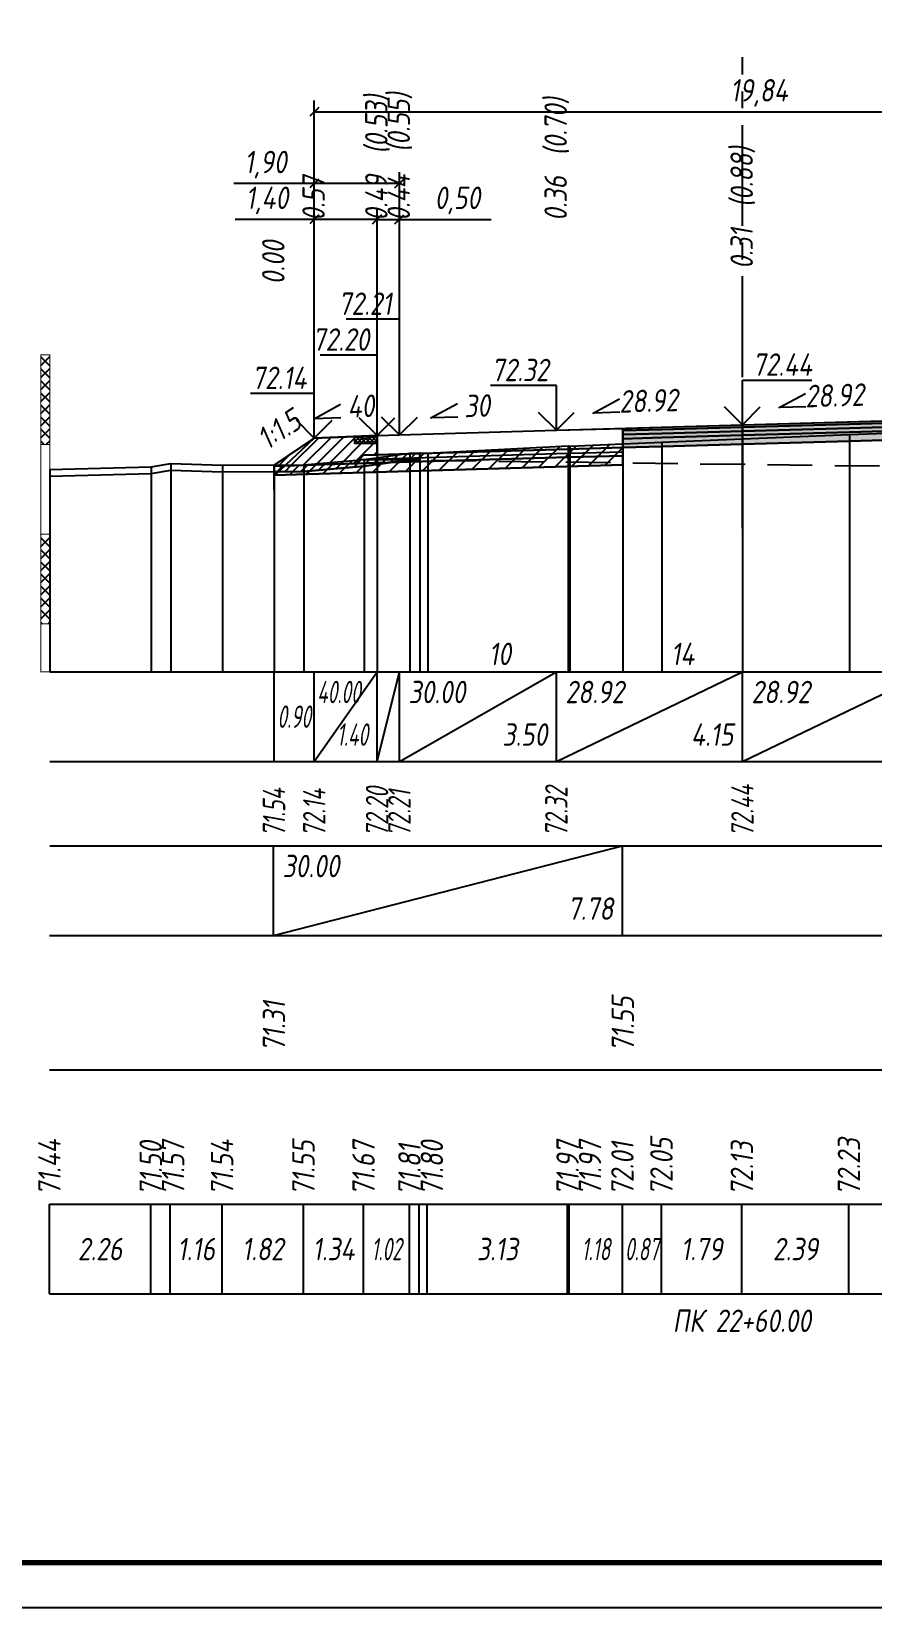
# Model space of a CAD drawing. Extents: x -717 to 1451, y -133302 to 233.
# Drawn here: x 78 to 171.7, y -35062.4 to -34886.5 of the extents above; entities that cross this region are included whole.
import ezdxf
from ezdxf.enums import TextEntityAlignment as Align

# ---------------------------------------------------------------- set-up
doc = ezdxf.new("R2010")
doc.units = 0
doc.linetypes.add('осевая2', pattern=[1.125, 0.75, -0.125, 0.125, -0.125])
doc.linetypes.add('штриховая', pattern=[0.75, 0.5, -0.25])
for name, color, linetype in [('Интерполированный поперечник', 2, 'Continuous'), ('Код_510', 7, 'Continuous'), ('Код_514', 1, 'Continuous'), ('Код_516', 1, 'Continuous'), ('Контур_0', 7, 'Continuous'), ('Контур_2521', 7, 'Continuous'), ('Контур_2564', 7, 'Continuous'), ('Контур_2660', 7, 'Continuous'), ('Контур_2665', 7, 'Continuous'), ('Контур_400', 7, 'Continuous'), ('Контур_508', 7, 'Continuous'), ('Контур_512', 7, 'Continuous'), ('Контур_513', 7, 'Continuous'), ('Контур_818', 7, 'Continuous'), ('Красный поперечник', 1, 'Continuous'), ('Линейка абсолютных высот', 7, 'Continuous'), ('Объём_2501', 7, 'Continuous'), ('Объём_2564', 7, 'Continuous'), ('Объём_2650', 7, 'Continuous'), ('Объём_2660', 7, 'Continuous'), ('Объём_2661', 7, 'Continuous'), ('Объём_2662', 7, 'Continuous'), ('Объём_2663', 7, 'Continuous'), ('Объём_2665', 7, 'Continuous'), ('Объём_2666', 7, 'Continuous'), ('Объём_2753', 7, 'Continuous'), ('Ось', 1, 'осевая2'), ('Откосы', 7, 'Continuous'), ('Отметки покрытия', 7, 'Continuous'), ('Подписи поперечников', 7, 'Continuous'), ('Рабочие отметки', 7, 'Continuous'), ('Рабочие отметки доп.', 7, 'Continuous'), ('Слои выравнивания', 7, 'Continuous'), ('Таблица', 7, 'Continuous'), ('Уклоны проезжей части', 7, 'Continuous'), ('Черный поперечник', 3, 'Continuous')]:
    doc.layers.add(name, color=color, linetype=linetype)
for name, color, linetype, true_color in [('Контур_2540', 2, 'Continuous', 0xffff00), ('Контур_2560', 2, 'Continuous', 0xffff00), ('Контур_2561', 7, 'Continuous', 0xff8040), ('Контур_2562', 3, 'Continuous', 0x00ff00), ('Контур_2563', 7, 'Continuous', 0xff8000), ('Контур_2570', 7, 'Continuous', 0x80ff00), ('Контур_2725', 7, 'Continuous', 0x323232), ('Контур_2736', 4, 'Continuous', 0x00ffff), ('Контур_2737', 4, 'Continuous', 0x00ffff), ('Контур_2738', 4, 'Continuous', 0x00ffff), ('Контур_2739', 4, 'Continuous', 0x00ffff), ('Контур_2741', 4, 'Continuous', 0x00ffff), ('Контур_2742', 4, 'Continuous', 0x00ffff), ('Контур_2743', 4, 'Continuous', 0x00ffff), ('Контур_2744', 7, 'Continuous', 0xa4ffff), ('Контур_2745', 7, 'Continuous', 0xa4ffff), ('Контур_2747', 4, 'Continuous', 0x00ffff), ('Контур_2748', 4, 'Continuous', 0x00ffff), ('Контур_2749', 4, 'Continuous', 0x00ffff), ('Контур_2750', 4, 'Continuous', 0x00ffff), ('Контур_2751', 4, 'Continuous', 0x00ffff), ('Контур_2752', 4, 'Continuous', 0x00ffff), ('Контур_2760', 7, 'Continuous', 0x323232), ('Контур_2761', 7, 'Continuous', 0x323232), ('Контур_2762', 7, 'Continuous', 0x323232), ('Контур_2763', 7, 'Continuous', 0x323232), ('Контур_402', 7, 'Continuous', 0xff6464), ('Контур_703', 4, 'Continuous', 0x00ffff), ('Контур_705', 4, 'Continuous', 0x00ffff), ('Контур_707', 4, 'Continuous', 0x00ffff), ('Контур_720', 131, 'Continuous', 0xaaffff), ('Объём_2500', 7, 'Continuous', 0xc0c0c0), ('Объём_2520', 7, 'Continuous', 0x80ffff), ('Объём_2540', 2, 'Continuous', 0xffff00), ('Объём_2560', 2, 'Continuous', 0xffff00), ('Объём_2561', 7, 'Continuous', 0xff8040), ('Объём_2562', 3, 'Continuous', 0x00ff00), ('Объём_2563', 7, 'Continuous', 0xff8000), ('Объём_2570', 7, 'Continuous', 0x80ff00), ('Объём_2600', 7, 'Continuous', 0x808000), ('Объём_2746', 2, 'Continuous', 0xffff00)]:
    doc.layers.add(name, color=color, linetype=linetype, true_color=true_color)
doc.styles.get("Standard").update_dxf_attribs({"font": 'txt', "height": 2.5})
doc.styles.add('М', font='romand.shx', dxfattribs={"width": 0.8, "oblique": 10, "height": 2.5})
doc.dimstyles.new('ISO-25', dxfattribs={"dimtxt": 2.5, "dimasz": 2.5, "dimexe": 1.25, "dimexo": 0.625, "dimtad": 1, "dimtxsty": 'Standard', "dimcen": 2.5, "dimadec": 0, "dimazin": 0, "dimtfac": 1, "dimtmove": 0, "dimatfit": 3, "dimfxl": 1, "dimarcsym": 0})
pattern_1 = [(45.0000013, (0, 0), (-0.67351924, 0.67351921), []), (135.0000003, (0, 0), (-0.673519222, -0.67351923), [])]

# ---------------------------------------------------------------- blocks, each defined once
blk = doc.blocks.new('_Oblique')
at = {"color": 0, "linetype": 'ByBlock', "lineweight": -2}
blk.add_line((-0.5, -0.5), (0.5, 0.5), dxfattribs=at)
blk = doc.blocks.new('*D810')
at = {"color": 0, "lineweight": -2, "transparency": 16777216}
for p, q in [((109.49, -34907.5), (100.68, -34907.5)), ((109.49, -34931.36), (109.49, -34906.25)), ((116.49, -34907.5), (109.49, -34907.5)), ((116.49, -34931.08), (116.49, -34906.25))]:
    blk.add_line(p, q, dxfattribs=at)
at = {"layer": 'Defpoints', "color": 0, "transparency": 16777216}
for p in [(116.49, -34907.5), (109.49, -34931.98), (116.49, -34931.7)]:
    blk.add_point(p, dxfattribs=at)
at = {"color": 0, "lineweight": -2, "transparency": 16777216, "rotation": 180}
blk.add_blockref('_Oblique', (109.49, -34907.5), dxfattribs=at)
at = {"color": 0, "lineweight": -2, "transparency": 16777216}
blk.add_blockref('_Oblique', (116.49, -34907.5), dxfattribs=at)
at = {"color": 0, "transparency": 16777216, "insert": (104.22, -34905.39), "char_height": 2.5, "width": 8.75, "attachment_point": 5, "style": 'М'}
blk.add_mtext('1,40', dxfattribs=at)
blk = doc.blocks.new('*D812')
at = {"color": 0, "lineweight": -2, "transparency": 16777216}
for p, q in [((116.49, -34931.08), (116.49, -34906.25)), ((116.49, -34907.5), (118.99, -34907.5)), ((118.99, -34931), (118.99, -34906.25)), ((118.99, -34907.5), (129.22, -34907.5))]:
    blk.add_line(p, q, dxfattribs=at)
at = {"layer": 'Defpoints', "color": 0, "transparency": 16777216}
for p in [(118.99, -34907.5), (116.49, -34931.7), (118.99, -34931.63)]:
    blk.add_point(p, dxfattribs=at)
at = {"color": 0, "lineweight": -2, "transparency": 16777216, "rotation": 180}
blk.add_blockref('_Oblique', (116.49, -34907.5), dxfattribs=at)
at = {"color": 0, "lineweight": -2, "transparency": 16777216}
blk.add_blockref('_Oblique', (118.99, -34907.5), dxfattribs=at)
at = {"color": 0, "transparency": 16777216, "insert": (125.46, -34905.39), "char_height": 2.5, "width": 9.1667, "attachment_point": 5, "style": 'М'}
blk.add_mtext('0,50', dxfattribs=at)
blk = doc.blocks.new('*D815')
at = {"color": 0, "lineweight": -2, "transparency": 16777216}
for p, q in [((109.49, -34931.36), (109.49, -34902.25)), ((118.99, -34931), (118.99, -34902.25)), ((109.49, -34903.5), (100.52, -34903.5)), ((118.99, -34903.5), (109.49, -34903.5))]:
    blk.add_line(p, q, dxfattribs=at)
at = {"layer": 'Defpoints', "color": 0, "transparency": 16777216}
for p in [(118.99, -34903.5), (109.49, -34931.98), (118.99, -34931.63)]:
    blk.add_point(p, dxfattribs=at)
at = {"color": 0, "lineweight": -2, "transparency": 16777216, "rotation": 180}
blk.add_blockref('_Oblique', (109.49, -34903.5), dxfattribs=at)
at = {"color": 0, "lineweight": -2, "transparency": 16777216}
blk.add_blockref('_Oblique', (118.99, -34903.5), dxfattribs=at)
at = {"color": 0, "transparency": 16777216, "insert": (104.06, -34901.39), "char_height": 2.5, "width": 8.75, "attachment_point": 5, "style": 'М'}
blk.add_mtext('1,90', dxfattribs=at)
blk = doc.blocks.new('*D816')
at = {"color": 0, "lineweight": -2, "transparency": 16777216}
for p, q in [((109.49, -34931.36), (109.49, -34894.25)), ((109.49, -34895.5), (208.71, -34895.5)), ((208.71, -34928.36), (208.71, -34894.25))]:
    blk.add_line(p, q, dxfattribs=at)
at = {"layer": 'Defpoints', "color": 0, "transparency": 16777216}
for p in [(208.71, -34895.5), (208.71, -34928.98), (109.49, -34931.98)]:
    blk.add_point(p, dxfattribs=at)
at = {"color": 0, "lineweight": -2, "transparency": 16777216, "rotation": 180}
blk.add_blockref('_Oblique', (109.49, -34895.5), dxfattribs=at)
at = {"color": 0, "lineweight": -2, "transparency": 16777216}
blk.add_blockref('_Oblique', (208.71, -34895.5), dxfattribs=at)
at = {"color": 0, "transparency": 16777216, "insert": (159.1, -34893.39), "char_height": 2.5, "width": 11.6667, "attachment_point": 5, "style": 'М'}
blk.add_mtext('19,84', dxfattribs=at)

msp = doc.modelspace()

# ---------------------------------------------------------------- hatches: boundary and pattern name
h = msp.add_hatch()
h.set_pattern_fill('ANSI37', color=256, scale=0.1)
h.set_pattern_definition([(45, (115.2401, -34931.966), (-0.22451, 0.22451), []), (135, (115.2401, -34931.966), (-0.22451, -0.22451), [])])
h.paths.add_polyline_path([(113.991, -34931.741), (113.99, -34932.469), (116.488, -34932.469), (116.49, -34931.641), (115.233, -34931.966)])
at = {"layer": 'Линейка абсолютных высот'}
h = msp.add_hatch(dxfattribs=at)
h.set_pattern_fill('ANSI37', scale=0.3, style=0)
h.set_pattern_definition(pattern_1)
h.paths.add_polyline_path([(80, -34932.631), (80, -34922.631), (79, -34922.631), (79, -34932.631)])
h = msp.add_hatch(dxfattribs=at)
h.set_pattern_fill('ANSI37', scale=0.3, style=0)
h.set_pattern_definition(pattern_1)
h.paths.add_polyline_path([(80, -34952.631), (80, -34942.631), (79, -34942.631), (79, -34952.631)])
at = {"layer": 'Объём_2563'}
h = msp.add_hatch(dxfattribs=at)
h.set_pattern_fill('ANSI31', color=256, scale=0.3)
h.paths.add_polyline_path([(109.49, -34931.921), (113.991, -34931.741), (113.991, -34932.469), (116.488, -34932.476), (116.49, -34933.791), (114.99, -34933.836), (114.062, -34934.764), (105, -34935.036), (105, -34934.915)])
at = {"layer": 'Объём_2570'}
h = msp.add_hatch(dxfattribs=at)
h.set_pattern_fill('ANSI31', color=256, scale=0.2)
h.paths.add_polyline_path([(121.258, -34934.309), (120.16, -34934.354), (115.039, -34935.036), (108.337, -34935.651), (105, -34935.665), (105, -34934.915), (108.337, -34934.901), (115.039, -34934.286), (120.16, -34933.604), (121.258, -34933.559)])
at = {"layer": 'Объём_2600'}
h = msp.add_hatch(dxfattribs=at)
h.set_pattern_fill('ANSI31', color=6, scale=0.4)
h.paths.add_polyline_path([(122.142, -34933.609), (137.798, -34932.784), (137.986, -34932.796), (143.91, -34932.563), (143.91, -34934.891), (105, -34936.059), (105, -34935.665), (108.337, -34935.651), (115.039, -34935.036), (120.16, -34934.354), (121.258, -34934.309), (121.258, -34933.559)])
at = {"layer": 'Слои выравнивания'}
for color, points in [(2, [(143.91, -34930.827), (148.267, -34930.701), (157.24, -34930.441), (157.24, -34930.691), (148.267, -34930.951), (143.91, -34931.077)]), (3, [(143.91, -34931.077), (148.267, -34930.951), (157.24, -34930.691), (157.24, -34931.141), (148.267, -34931.401), (143.91, -34931.527)]), (2, [(157.24, -34930.441), (169.178, -34930.096), (177.99, -34929.841), (188.586, -34929.524), (193.636, -34929.372), (193.636, -34929.622), (188.586, -34929.774), (177.99, -34930.091), (169.178, -34930.346), (157.24, -34930.691)]), (3, [(157.24, -34930.691), (169.178, -34930.346), (177.99, -34930.091), (188.586, -34929.774), (193.636, -34929.622), (193.636, -34930.072), (188.586, -34930.224), (177.99, -34930.541), (169.178, -34930.796), (157.24, -34931.141)]), (4, [(157.24, -34931.141), (169.178, -34930.796), (177.99, -34930.541), (188.586, -34930.224), (193.636, -34930.072), (193.636, -34930.522), (188.586, -34930.674), (177.99, -34930.991), (169.178, -34931.246), (157.24, -34931.591)]), (5, [(157.24, -34931.591), (169.178, -34931.246), (177.99, -34930.991), (188.586, -34930.674), (193.636, -34930.522), (193.636, -34931.522), (188.586, -34931.674), (177.99, -34931.991), (169.178, -34932.246), (157.24, -34932.591)]), (4, [(143.91, -34931.527), (148.267, -34931.401), (157.24, -34931.141), (157.24, -34931.591), (148.267, -34931.851), (143.91, -34931.977)]), (5, [(143.91, -34931.977), (148.267, -34931.851), (157.24, -34931.591), (157.24, -34932.591), (148.267, -34932.851), (143.91, -34932.977)])]:
    msp.add_hatch(color=color, dxfattribs=at).paths.add_polyline_path(points)

# ---------------------------------------------------------------- linework, layer by layer
at = {"flags": 128}
msp.add_lwpolyline([(-30.054, -35062.421), (389.946, -35062.421), (389.946, -34765.421), (-30.054, -34765.421)], close=True, dxfattribs=at)
at = {"const_width": 0.6, "flags": 128}
msp.add_lwpolyline([(-10.054, -35057.421), (384.946, -35057.421), (384.946, -34770.421), (-10.054, -34770.421)], close=True, dxfattribs=at)
msp.add_lwpolyline([(113.991, -34931.741), (113.99, -34932.469), (116.488, -34932.469), (116.49, -34931.641), (115.233, -34931.966), (113.991, -34931.741)])
at = {"layer": 'Интерполированный поперечник', "linetype": 'штриховая', "ltscale": 10, "flags": 128}
msp.add_lwpolyline([(115.039, -34934.286), (230.66, -34935.773)], dxfattribs=at)
at = {"layer": 'Код_510'}
for p, q in [((79.946, -35027.421), (79.946, -35017.421)), ((91.247, -35027.421), (91.247, -35017.421)), ((93.426, -35027.421), (93.426, -35017.421)), ((99.207, -35027.421), (99.207, -35017.421)), ((108.283, -35027.421), (108.283, -35017.421)), ((114.985, -35027.421), (114.985, -35017.421)), ((120.105, -35027.421), (120.105, -35017.421)), ((121.204, -35027.421), (121.204, -35017.421)), ((122.087, -35027.421), (122.087, -35017.421)), ((137.744, -35027.421), (137.744, -35017.421)), ((137.931, -35027.421), (137.931, -35017.421)), ((143.856, -35027.421), (143.856, -35017.421)), ((148.213, -35027.421), (148.213, -35017.421)), ((157.186, -35027.421), (157.186, -35017.421)), ((169.124, -35027.421), (169.124, -35017.421))]:
    msp.add_line(p, q, dxfattribs=at)
at = {"layer": 'Код_514'}
for p, q in [((105, -34968), (105, -34958)), ((109.49, -34968), (109.49, -34958)), ((109.49, -34968), (116.49, -34958)), ((116.49, -34968), (116.49, -34958)), ((116.49, -34968), (118.99, -34958)), ((118.99, -34968), (118.99, -34958)), ((118.99, -34968), (136.49, -34958)), ((136.49, -34968), (136.49, -34958)), ((136.49, -34968), (157.24, -34958)), ((157.24, -34968), (157.24, -34958)), ((157.24, -34968), (177.99, -34958))]:
    msp.add_line(p, q, dxfattribs=at)
at = {"layer": 'Код_516'}
for p, q in [((104.946, -34987.421), (104.946, -34977.421)), ((104.946, -34987.421), (143.856, -34977.421)), ((143.856, -34987.421), (143.856, -34977.421))]:
    msp.add_line(p, q, dxfattribs=at)
at = {"layer": 'Контур_0', "flags": 128}
for points in [[(109.49, -34931.921), (105, -34934.915), (105, -34934.915), (105, -34934.915), (105, -34934.915), (105, -34934.915), (105, -34934.915), (105, -34934.915), (105, -34934.915), (105, -34934.915), (105, -34934.915), (105, -34934.915), (105, -34934.915), (105, -34934.915), (105, -34934.915), (105, -34937.681)], [(109.49, -34931.921), (105, -34934.915), (105, -34934.915), (105, -34934.915), (105, -34934.915), (105, -34934.915), (105, -34934.915), (105, -34934.915), (105, -34934.915), (105, -34934.915), (105, -34934.915), (105, -34934.915), (105, -34934.915), (105, -34934.915), (105, -34934.915), (105, -34937.681), (105, -34937.681), (105, -34934.915), (105, -34934.915), (105, -34934.915), (105, -34934.915), (105, -34934.915), (105, -34934.915), (105, -34934.915), (105, -34934.915), (105, -34934.915), (105, -34934.915), (105, -34934.915), (105, -34934.915), (105, -34934.915)], [(116.49, -34931.641), (136.49, -34931.041), (143.91, -34930.827), (143.91, -34932.977), (136.49, -34933.191), (116.49, -34933.791), (116.49, -34931.641), (116.49, -34931.641)], [(105, -34935.036), (114.062, -34934.764), (114.99, -34933.836), (116.49, -34933.791)], [(114.99, -34933.836), (136.49, -34933.191), (143.91, -34932.977), (143.91, -34933.877), (136.49, -34934.091), (114.062, -34934.764), (114.99, -34933.836), (114.99, -34933.836)]]:
    msp.add_lwpolyline(points, dxfattribs=at)
at = {"layer": 'Контур_2521', "color": 250, "flags": 128}
msp.add_lwpolyline([(114.526, -34934.3), (136.49, -34933.641), (143.91, -34933.427)], dxfattribs=at)
at = {"layer": 'Контур_2540', "flags": 128}
msp.add_lwpolyline([(114.062, -34934.764), (136.49, -34934.091), (143.91, -34933.877), (143.91, -34934.891), (105, -34936.059), (105, -34935.036), (114.062, -34934.764), (114.062, -34934.764)], dxfattribs=at)
at = {"layer": 'Контур_2560', "flags": 128}
msp.add_lwpolyline([(109.49, -34931.921), (109.49, -34931.921), (109.49, -34931.921), (116.49, -34931.641)], dxfattribs=at)
at = {"layer": 'Контур_2561', "flags": 128}
msp.add_lwpolyline([(116.49, -34931.641), (116.49, -34931.641), (109.49, -34931.921), (109.49, -34931.921), (116.49, -34931.641)], dxfattribs=at)
at = {"layer": 'Контур_2562', "flags": 128}
msp.add_lwpolyline([(109.49, -34931.921), (109.49, -34931.921), (109.49, -34931.921), (109.49, -34931.921), (109.49, -34931.921)], dxfattribs=at)
at = {"layer": 'Контур_2563', "flags": 128}
msp.add_lwpolyline([(109.49, -34931.921), (116.49, -34931.641), (116.49, -34933.791), (114.99, -34933.836), (114.062, -34934.764), (105, -34935.036), (105, -34934.915), (109.49, -34931.921), (109.49, -34931.921)], dxfattribs=at)
at = {"layer": 'Контур_2564', "flags": 128}
msp.add_lwpolyline([(109.49, -34931.921), (116.49, -34931.641)], dxfattribs=at)
at = {"layer": 'Контур_2570', "flags": 128}
msp.add_lwpolyline([(80, -34936.156), (91.301, -34935.871), (93.48, -34935.51), (99.262, -34935.688), (108.337, -34935.651), (115.039, -34935.036), (115.039, -34935.036), (120.16, -34934.354), (121.258, -34934.309), (121.258, -34933.559), (122.142, -34933.609), (137.798, -34932.784), (137.986, -34932.796), (143.91, -34932.563), (148.267, -34932.37), (157.24, -34931.995), (169.178, -34931.495), (188.586, -34930.813)], dxfattribs=at)
at = {"layer": 'Контур_2660', "flags": 128}
msp.add_lwpolyline([(105, -34936.059), (143.91, -34934.891)], dxfattribs=at)
at = {"layer": 'Контур_2665', "flags": 128}
msp.add_lwpolyline([(109.49, -34931.921), (109.49, -34931.921)], dxfattribs=at)
at = {"layer": 'Контур_2725', "flags": 128}
msp.add_lwpolyline([(143.91, -34932.977), (148.267, -34932.851), (157.24, -34932.591), (169.178, -34932.246), (177.99, -34931.991), (188.586, -34931.674), (193.636, -34931.522)], dxfattribs=at)
at = {"layer": 'Контур_2736', "flags": 128}
msp.add_lwpolyline([(109.49, -34931.921), (105, -34934.915)], dxfattribs=at)
at = {"layer": 'Контур_2737', "flags": 128}
msp.add_lwpolyline([(105, -34934.915), (105, -34934.915)], dxfattribs=at)
at = {"layer": 'Контур_2738', "flags": 128}
msp.add_lwpolyline([(105, -34934.915), (105, -34934.915)], dxfattribs=at)
at = {"layer": 'Контур_2739', "flags": 128}
msp.add_lwpolyline([(105, -34934.915), (105, -34934.915)], dxfattribs=at)
at = {"layer": 'Контур_2741', "flags": 128}
msp.add_lwpolyline([(105, -34934.915), (105, -34934.915)], dxfattribs=at)
at = {"layer": 'Контур_2742', "flags": 128}
msp.add_lwpolyline([(105, -34934.915), (105, -34934.915)], dxfattribs=at)
at = {"layer": 'Контур_2743', "flags": 128}
msp.add_lwpolyline([(105, -34934.915), (105, -34934.915)], dxfattribs=at)
at = {"layer": 'Контур_2744', "flags": 128}
msp.add_lwpolyline([(105, -34934.915), (105, -34934.915)], dxfattribs=at)
msp.add_lwpolyline([(105, -34934.915), (105, -34934.915)], dxfattribs=at)
msp.add_lwpolyline([(105, -34934.915), (105, -34934.915)], dxfattribs=at)
msp.add_lwpolyline([(105, -34934.915), (105, -34934.915)], dxfattribs=at)
msp.add_lwpolyline([(105, -34934.915), (105, -34934.915)], dxfattribs=at)
msp.add_lwpolyline([(105, -34934.915), (105, -34934.915)], dxfattribs=at)
at = {"layer": 'Контур_2745', "flags": 128}
msp.add_lwpolyline([(105, -34934.915), (105, -34934.915)], dxfattribs=at)
msp.add_lwpolyline([(105, -34934.915), (105, -34934.915)], dxfattribs=at)
msp.add_lwpolyline([(105, -34934.915), (105, -34934.915)], dxfattribs=at)
msp.add_lwpolyline([(105, -34934.915), (105, -34934.915)], dxfattribs=at)
msp.add_lwpolyline([(105, -34934.915), (105, -34934.915)], dxfattribs=at)
msp.add_lwpolyline([(105, -34934.915), (105, -34934.915)], dxfattribs=at)
at = {"layer": 'Контур_2747', "flags": 128}
msp.add_lwpolyline([(105, -34934.915), (105, -34934.915)], dxfattribs=at)
at = {"layer": 'Контур_2748', "flags": 128}
msp.add_lwpolyline([(105, -34934.915), (105, -34934.915)], dxfattribs=at)
at = {"layer": 'Контур_2749', "flags": 128}
msp.add_lwpolyline([(105, -34934.915), (105, -34934.915)], dxfattribs=at)
at = {"layer": 'Контур_2750', "flags": 128}
msp.add_lwpolyline([(105, -34934.915), (105, -34934.915)], dxfattribs=at)
at = {"layer": 'Контур_2751', "flags": 128}
msp.add_lwpolyline([(105, -34934.915), (105, -34934.915)], dxfattribs=at)
at = {"layer": 'Контур_2752', "flags": 128}
msp.add_lwpolyline([(105, -34934.915), (105, -34934.915)], dxfattribs=at)
at = {"layer": 'Контур_2760', "flags": 128}
msp.add_lwpolyline([(143.91, -34930.827), (148.267, -34930.701), (157.24, -34930.441), (169.178, -34930.096), (177.99, -34929.841), (188.586, -34929.524), (193.636, -34929.372)], dxfattribs=at)
at = {"layer": 'Контур_2761', "flags": 128}
msp.add_lwpolyline([(143.91, -34931.077), (148.267, -34930.951), (157.24, -34930.691), (169.178, -34930.346), (177.99, -34930.091), (188.586, -34929.774), (193.636, -34929.622)], dxfattribs=at)
at = {"layer": 'Контур_2762', "flags": 128}
msp.add_lwpolyline([(143.91, -34931.527), (148.267, -34931.401), (157.24, -34931.141), (169.178, -34930.796), (177.99, -34930.541), (188.586, -34930.224), (193.636, -34930.072)], dxfattribs=at)
at = {"layer": 'Контур_2763', "flags": 128}
msp.add_lwpolyline([(143.91, -34931.977), (148.267, -34931.851), (157.24, -34931.591), (169.178, -34931.246), (177.99, -34930.991), (188.586, -34930.674), (193.636, -34930.522)], dxfattribs=at)
at = {"layer": 'Контур_400', "flags": 128}
for points in [[(116.49, -34931.641), (118.99, -34931.566), (118.99, -34931.566), (118.99, -34931.566), (118.99, -34931.566), (118.99, -34931.566), (118.99, -34931.566), (136.49, -34931.041), (157.24, -34930.441)], [(157.24, -34930.441), (177.99, -34929.841), (195.49, -34929.316), (195.49, -34929.316), (195.49, -34929.316), (195.49, -34929.316), (201.175, -34929.146), (201.175, -34929.146), (203.675, -34929.071)]]:
    msp.add_lwpolyline(points, dxfattribs=at)
at = {"layer": 'Контур_402', "flags": 128}
msp.add_lwpolyline([(105, -34936.059), (143.91, -34934.891), (143.91, -34932.977), (157.24, -34932.591), (177.99, -34931.991), (193.636, -34931.522), (193.636, -34935.583), (219.882, -34936.371)], dxfattribs=at)
at = {"layer": 'Контур_508', "flags": 128}
msp.add_lwpolyline([(105, -34936.059), (143.91, -34934.891), (143.91, -34932.977), (157.24, -34932.591), (177.99, -34931.991), (193.636, -34931.522), (193.636, -34935.583), (219.882, -34936.371), (222.326, -34938), (224.326, -34938), (227.723, -34935.735)], dxfattribs=at)
at = {"layer": 'Контур_512', "flags": 128}
msp.add_lwpolyline([(105, -34936.059), (143.91, -34934.891)], dxfattribs=at)
at = {"layer": 'Контур_513', "flags": 128}
msp.add_lwpolyline([(105, -34936.059), (143.91, -34934.891), (143.91, -34932.977), (157.24, -34932.591), (177.99, -34931.991), (193.636, -34931.522), (193.636, -34935.583), (219.882, -34936.371), (222.326, -34938), (224.326, -34938), (227.723, -34935.735)], dxfattribs=at)
at = {"layer": 'Контур_703', "flags": 128}
for points in [[(109.49, -34931.921), (105, -34934.915)], [(105, -34934.915), (105, -34937.681)]]:
    msp.add_lwpolyline(points, dxfattribs=at)
at = {"layer": 'Контур_705', "flags": 128}
msp.add_lwpolyline([(105, -34934.915), (105, -34934.915)], dxfattribs=at)
at = {"layer": 'Контур_707', "flags": 128}
msp.add_lwpolyline([(105, -34937.681), (105, -34934.915)], dxfattribs=at)
at = {"layer": 'Контур_720', "flags": 128}
msp.add_lwpolyline([(105, -34937.681), (105, -34937.681)], dxfattribs=at)
at = {"layer": 'Контур_818', "flags": 128}
msp.add_lwpolyline([(105, -34935.665), (108.337, -34935.651), (115.039, -34935.036), (115.039, -34935.036), (120.16, -34934.354), (121.258, -34934.309), (121.258, -34933.559), (122.142, -34933.609), (137.798, -34932.784), (137.986, -34932.796), (143.91, -34932.563), (148.267, -34932.37), (157.24, -34931.995), (169.178, -34931.495), (188.586, -34930.813), (193.636, -34930.617), (211.559, -34930.237), (214.102, -34930.317), (216.034, -34930.282), (219.143, -34930.525), (219.143, -34931.275), (220.154, -34931.713), (227.723, -34935.178)], dxfattribs=at)
at = {"layer": 'Красный поперечник'}
for p, q in [((136.49, -34931.041), (157.24, -34930.441)), ((157.24, -34930.441), (177.99, -34929.841)), ((105, -34934.915), (109.49, -34931.921)), ((109.49, -34931.921), (116.49, -34931.641)), ((116.49, -34931.641), (118.99, -34931.566)), ((118.99, -34931.566), (136.49, -34931.041)), ((143.91, -34934.891), (143.91, -34958)), ((105, -34936.059), (105, -34958))]:
    msp.add_line(p, q, dxfattribs=at)
at = {"layer": 'Линейка абсолютных высот', "color": 7, "const_width": 0.1, "flags": 128}
for points in [[(80, -34932.631), (80, -34922.631), (79, -34922.631), (79, -34932.631), (80, -34932.631)], [(80, -34942.631), (80, -34932.631), (79, -34932.631), (79, -34942.631), (80, -34942.631)], [(80, -34952.631), (80, -34942.631), (79, -34942.631), (79, -34952.631), (80, -34952.631)], [(80, -34958), (80, -34952.631), (79, -34952.631), (79, -34958), (80, -34958)]]:
    msp.add_lwpolyline(points, dxfattribs=at)
at = {"layer": 'Объём_2500', "flags": 128}
msp.add_lwpolyline([(116.49, -34931.641), (136.49, -34931.041), (143.91, -34930.827), (143.91, -34932.977), (136.49, -34933.191), (116.49, -34933.791), (116.49, -34931.641), (116.49, -34931.641)], dxfattribs=at)
at = {"layer": 'Объём_2501', "flags": 128}
for points in [[(116.49, -34931.641), (118.99, -34931.566), (118.99, -34931.566), (118.99, -34931.566), (118.99, -34931.566), (118.99, -34931.566), (118.99, -34931.566), (136.49, -34931.041), (157.24, -34930.441)], [(157.24, -34930.441), (177.99, -34929.841), (195.49, -34929.316), (195.49, -34929.316), (195.49, -34929.316), (195.49, -34929.316), (201.175, -34929.146), (201.175, -34929.146), (203.675, -34929.071)]]:
    msp.add_lwpolyline(points, dxfattribs=at)
at = {"layer": 'Объём_2520', "color": 250, "flags": 128}
msp.add_lwpolyline([(114.99, -34933.836), (136.49, -34933.191), (143.91, -34932.977), (143.91, -34933.877), (136.49, -34934.091), (114.062, -34934.764), (114.99, -34933.836), (114.99, -34933.836)], dxfattribs=at)
at = {"layer": 'Объём_2540', "flags": 128}
msp.add_lwpolyline([(114.062, -34934.764), (136.49, -34934.091), (143.91, -34933.877), (143.91, -34934.891), (105, -34936.059), (105, -34935.036), (114.062, -34934.764), (114.062, -34934.764)], dxfattribs=at)
at = {"layer": 'Объём_2560', "flags": 128}
msp.add_lwpolyline([(109.49, -34931.921), (109.49, -34931.921), (109.49, -34931.921), (116.49, -34931.641)], dxfattribs=at)
at = {"layer": 'Объём_2561', "flags": 128}
msp.add_lwpolyline([(116.49, -34931.641), (116.49, -34931.641), (109.49, -34931.921), (109.49, -34931.921), (116.49, -34931.641)], dxfattribs=at)
at = {"layer": 'Объём_2562', "flags": 128}
msp.add_lwpolyline([(109.49, -34931.921), (109.49, -34931.921), (109.49, -34931.921), (109.49, -34931.921), (109.49, -34931.921)], dxfattribs=at)
at = {"layer": 'Объём_2563', "color": 250, "flags": 128}
msp.add_lwpolyline([(109.49, -34931.921), (113.991, -34931.741), (113.991, -34932.469), (116.488, -34932.476), (116.49, -34933.791), (114.99, -34933.836), (114.062, -34934.764), (105, -34935.036), (105, -34934.915), (109.49, -34931.921), (109.49, -34931.921)], dxfattribs=at)
at = {"layer": 'Объём_2564', "flags": 128}
msp.add_lwpolyline([(109.49, -34931.921), (116.49, -34931.641)], dxfattribs=at)
at = {"layer": 'Объём_2570', "flags": 128}
msp.add_lwpolyline([(121.258, -34934.309), (120.16, -34934.354), (115.039, -34935.036), (108.337, -34935.651), (105, -34935.665), (105, -34934.915), (108.337, -34934.901), (115.039, -34934.286), (120.16, -34933.604), (121.258, -34933.559), (121.258, -34934.309), (121.258, -34934.309)], dxfattribs=at)
at = {"layer": 'Объём_2650', "color": 6, "flags": 128}
msp.add_lwpolyline([(122.142, -34933.609), (137.798, -34932.784), (137.986, -34932.796), (143.91, -34932.563), (143.91, -34934.891), (105, -34936.059), (105, -34935.665), (108.337, -34935.651), (115.039, -34935.036), (120.16, -34934.354), (121.258, -34934.309), (121.258, -34933.559), (122.142, -34933.609), (122.142, -34933.609)], dxfattribs=at)
at = {"layer": 'Объём_2660', "flags": 128}
msp.add_lwpolyline([(105, -34936.059), (143.91, -34934.891)], dxfattribs=at)
at = {"layer": 'Объём_2661', "flags": 128}
msp.add_lwpolyline([(109.49, -34931.921), (105, -34934.915), (105, -34936.113)], dxfattribs=at)
at = {"layer": 'Объём_2662', "flags": 128}
msp.add_lwpolyline([(105, -34936.113), (105, -34934.915)], dxfattribs=at)
at = {"layer": 'Объём_2663', "flags": 128}
msp.add_lwpolyline([(105, -34936.113), (105, -34937.681), (105, -34936.113)], dxfattribs=at)
at = {"layer": 'Объём_2665', "flags": 128}
msp.add_lwpolyline([(109.49, -34931.921), (109.49, -34931.921)], dxfattribs=at)
at = {"layer": 'Объём_2666', "flags": 128}
msp.add_lwpolyline([(109.49, -34931.921), (105, -34936.113)], dxfattribs=at)
at = {"layer": 'Объём_2746', "flags": 128}
msp.add_lwpolyline([(108.337, -34935.651), (115.039, -34935.036), (120.16, -34934.354), (121.258, -34934.309), (121.258, -34933.559), (122.142, -34933.609), (137.798, -34932.784), (137.986, -34932.796), (143.91, -34932.563), (143.91, -34934.891), (105, -34936.059), (105, -34935.665), (108.337, -34935.651), (108.337, -34935.651)], dxfattribs=at)
at = {"layer": 'Объём_2753', "flags": 128}
msp.add_lwpolyline([(143.91, -34930.827), (143.91, -34930.827)], dxfattribs=at)
at = {"layer": 'Ось', "ltscale": 15}
msp.add_line((157.24, -34941.971), (157.24, -34889.412), dxfattribs=at)
at = {"layer": 'Откосы', "color": 1, "flags": 128}
for points in [[(164.331, -34928.426), (161.333, -34928.513), (164.288, -34926.927)], [(112.464, -34929.633), (109.466, -34929.753), (112.404, -34928.134)], [(125.505, -34929.561), (122.506, -34929.651), (125.46, -34928.062)], [(143.581, -34929.026), (140.583, -34929.113), (143.538, -34927.527)]]:
    msp.add_lwpolyline(points, dxfattribs=at)
at = {"layer": 'Отметки покрытия', "color": 1}
for p, q in [((118.99, -34918.641), (113.04, -34918.641)), ((118.99, -34931.566), (118.99, -34918.641)), ((116.49, -34922.641), (110.14, -34922.641)), ((116.49, -34931.641), (116.49, -34922.641)), ((157.24, -34930.441), (157.24, -34925.441)), ((157.24, -34925.441), (164.99, -34925.441)), ((109.49, -34926.921), (102.39, -34926.921)), ((109.49, -34931.921), (109.49, -34926.921)), ((136.49, -34926.041), (129.14, -34926.041)), ((136.49, -34931.041), (136.49, -34926.041)), ((157.24, -34930.441), (155.24, -34928.441)), ((157.24, -34930.441), (159.24, -34928.441)), ((109.49, -34931.921), (107.49, -34929.921)), ((109.49, -34931.921), (111.49, -34929.921)), ((116.49, -34931.641), (114.49, -34929.641)), ((116.49, -34931.641), (118.49, -34929.641)), ((118.99, -34931.566), (116.99, -34929.566)), ((118.99, -34931.566), (120.99, -34929.566)), ((136.49, -34931.041), (134.49, -34929.041)), ((136.49, -34931.041), (138.49, -34929.041))]:
    msp.add_line(p, q, dxfattribs=at)
at = {"layer": 'Слои выравнивания'}
for p, q in [((157.24, -34930.441), (157.24, -34958)), ((116.49, -34931.641), (116.49, -34958)), ((143.91, -34930.827), (143.91, -34958))]:
    msp.add_line(p, q, dxfattribs=at)
at = {"layer": 'Слои выравнивания', "color": 2, "flags": 128}
for points in [[(143.91, -34930.827), (148.267, -34930.701), (157.24, -34930.441), (157.24, -34930.691), (148.267, -34930.951), (143.91, -34931.077)], [(157.24, -34930.441), (169.178, -34930.096), (177.99, -34929.841), (188.586, -34929.524), (193.636, -34929.372), (193.636, -34929.622), (188.586, -34929.774), (177.99, -34930.091), (169.178, -34930.346), (157.24, -34930.691)]]:
    msp.add_lwpolyline(points, close=True, dxfattribs=at)
at = {"layer": 'Слои выравнивания', "color": 3, "flags": 128}
for points in [[(143.91, -34931.077), (148.267, -34930.951), (157.24, -34930.691), (157.24, -34931.141), (148.267, -34931.401), (143.91, -34931.527)], [(157.24, -34930.691), (169.178, -34930.346), (177.99, -34930.091), (188.586, -34929.774), (193.636, -34929.622), (193.636, -34930.072), (188.586, -34930.224), (177.99, -34930.541), (169.178, -34930.796), (157.24, -34931.141)]]:
    msp.add_lwpolyline(points, close=True, dxfattribs=at)
at = {"layer": 'Слои выравнивания', "color": 4, "flags": 128}
for points in [[(157.24, -34931.141), (169.178, -34930.796), (177.99, -34930.541), (188.586, -34930.224), (193.636, -34930.072), (193.636, -34930.522), (188.586, -34930.674), (177.99, -34930.991), (169.178, -34931.246), (157.24, -34931.591)], [(143.91, -34931.527), (148.267, -34931.401), (157.24, -34931.141), (157.24, -34931.591), (148.267, -34931.851), (143.91, -34931.977)]]:
    msp.add_lwpolyline(points, close=True, dxfattribs=at)
at = {"layer": 'Слои выравнивания', "color": 5, "flags": 128}
for points in [[(157.24, -34931.591), (169.178, -34931.246), (177.99, -34930.991), (188.586, -34930.674), (193.636, -34930.522), (193.636, -34931.522), (188.586, -34931.674), (177.99, -34931.991), (169.178, -34932.246), (157.24, -34932.591)], [(143.91, -34931.977), (148.267, -34931.851), (157.24, -34931.591), (157.24, -34932.591), (148.267, -34932.851), (143.91, -34932.977)]]:
    msp.add_lwpolyline(points, close=True, dxfattribs=at)
at = {"layer": 'Таблица'}
for p, q in [((80, -34958), (252.723, -34958)), ((80, -34968), (252.723, -34968)), ((80, -34977.421), (252.723, -34977.421)), ((79.946, -34987.421), (252.669, -34987.421)), ((79.946, -35002.421), (252.669, -35002.421)), ((79.946, -35017.421), (252.669, -35017.421)), ((79.946, -35027.421), (252.669, -35027.421))]:
    msp.add_line(p, q, dxfattribs=at)
at = {"layer": 'Черный поперечник', "color": 7}
for p, q in [((148.267, -34932.37), (148.267, -34958)), ((157.24, -34931.995), (157.24, -34958)), ((169.178, -34931.495), (169.178, -34958)), ((120.16, -34933.604), (120.16, -34958)), ((121.258, -34933.559), (121.258, -34958)), ((122.142, -34933.609), (122.142, -34958)), ((137.798, -34932.784), (137.798, -34958)), ((137.986, -34932.796), (137.986, -34958)), ((143.91, -34932.563), (143.91, -34958)), ((80, -34935.406), (80, -34958)), ((91.301, -34935.121), (91.301, -34958)), ((93.48, -34934.76), (93.48, -34958)), ((99.262, -34934.938), (99.262, -34958)), ((108.337, -34934.901), (108.337, -34958)), ((115.039, -34934.286), (115.039, -34958))]:
    msp.add_line(p, q, dxfattribs=at)
at = {"layer": 'Черный поперечник', "flags": 128}
msp.add_lwpolyline([(80, -34935.406), (91.301, -34935.121), (93.48, -34934.76), (99.262, -34934.938), (108.337, -34934.901), (115.039, -34934.286), (120.16, -34933.604), (121.258, -34933.559), (122.142, -34933.609), (137.798, -34932.784), (137.986, -34932.796), (143.91, -34932.563), (148.267, -34932.37), (157.24, -34931.995), (169.178, -34931.495), (188.586, -34930.813)], dxfattribs=at)

# ---------------------------------------------------------------- texts
at = {"layer": 'Код_510', "style": 'М', "oblique": 10, "width": 0.8}
for s, p in [('72.05', (148.213, -35016.421)), ('72.23', (169.124, -35016.421)), ('71.44', (79.946, -35016.421)), ('71.50', (91.247, -35016.421)), ('71.57', (93.747, -35016.421)), ('71.54', (99.207, -35016.421)), ('71.55', (108.283, -35016.421)), ('71.67', (114.985, -35016.421)), ('71.81', (120.105, -35016.421)), ('71.80', (122.605, -35016.421)), ('71.97', (137.744, -35016.421)), ('71.97', (140.244, -35016.421)), ('72.01', (143.856, -35016.421)), ('72.13', (157.186, -35016.421))]:
    msp.add_text(s, height=2.5, rotation=90, dxfattribs=at).set_placement(p, align=Align.MIDDLE_LEFT)
at = {"layer": 'Код_510', "style": 'М', "oblique": 10}
for s, width, p in [('2.26', 0.8, (85.596, -35022.421)), ('1.16', 0.8, (96.317, -35022.421)), ('1.82', 0.8, (103.745, -35022.421)), ('1.34', 0.8, (111.634, -35022.421)), ('1.02', 0.6, (117.545, -35022.421)), ('3.13', 0.8, (129.915, -35022.421)), ('1.18', 0.6, (140.894, -35022.421)), ('0.87', 0.6, (146.035, -35022.421)), ('1.79', 0.8, (152.699, -35022.421)), ('2.39', 0.8, (163.155, -35022.421))]:
    msp.add_text(s, height=2.5, dxfattribs=dict(at, width=width)).set_placement(p, align=Align.MIDDLE_CENTER)
at = {"layer": 'Код_514', "style": 'М', "oblique": 10}
for s, width, p in [('40.00', 0.6, (109.809, -34959)), ('30.00', 0.8, (119.99, -34959)), ('28.92', 0.8, (137.49, -34959)), ('28.92', 0.8, (158.24, -34959))]:
    msp.add_text(s, height=2.5, dxfattribs=dict(at, width=width)).set_placement(p, align=Align.TOP_LEFT)
at = {"layer": 'Код_514', "style": 'М', "oblique": 10, "width": 0.6}
msp.add_text('0.90', height=2.5, dxfattribs=at).set_placement((107.245, -34963), align=Align.MIDDLE_CENTER)
at = {"layer": 'Код_514', "style": 'М', "oblique": 10}
for s, width, p in [('1.40', 0.6, (115.49, -34967)), ('3.50', 0.8, (135.49, -34967)), ('4.15', 0.8, (156.24, -34967))]:
    msp.add_text(s, height=2.5, dxfattribs=dict(at, width=width)).set_placement(p, align=Align.BOTTOM_RIGHT)
at = {"layer": 'Код_514', "style": 'М', "oblique": 10, "width": 0.7}
for s, p in [('71.54', (105, -34976.382)), ('72.14', (109.49, -34976.382)), ('72.20', (116.49, -34976.382)), ('72.21', (118.99, -34976.382)), ('72.32', (136.49, -34976.382)), ('72.44', (157.24, -34976.382))]:
    msp.add_text(s, height=2.5, rotation=90, dxfattribs=at).set_placement(p, align=Align.MIDDLE_LEFT)
at = {"layer": 'Код_516', "style": 'М', "oblique": 10, "width": 0.8}
msp.add_text('30.00', height=2.5, dxfattribs=at).set_placement((105.946, -34978.421), align=Align.TOP_LEFT)
msp.add_text('7.78', height=2.5, dxfattribs=at).set_placement((142.856, -34986.421), align=Align.BOTTOM_RIGHT)
for s, p in [('71.55', (143.91, -35000.371)), ('71.31', (105, -35000.371))]:
    msp.add_text(s, height=2.5, rotation=90, dxfattribs=at).set_placement(p, align=Align.MIDDLE_LEFT)
at = {"layer": 'Отметки покрытия', "color": 1, "style": 'М', "oblique": 10, "width": 0.8}
for s, p in [('72.21', (118.131, -34918.91)), ('72.20', (115.631, -34922.91)), ('72.32', (135.631, -34926.31)), ('72.14', (108.631, -34927.19))]:
    msp.add_text(s, height=2.5, dxfattribs=at).set_placement(p, align=Align.BOTTOM_RIGHT)
msp.add_text('72.44', height=2.5, dxfattribs=at).set_placement((158.381, -34925.71), align=Align.BOTTOM_LEFT)
at = {"layer": 'Подписи поперечников', "style": 'М', "oblique": 10, "width": 0.8}
msp.add_text('ПК 22+60.00', height=2.5, dxfattribs=at).set_placement((157.186, -35032.421), align=Align.BOTTOM_CENTER)
at = {"layer": 'Рабочие отметки', "color": 1, "style": 'М', "oblique": 10, "width": 0.8}
for s, p in [('0.57', (109.412, -34907.67)), ('0.49', (116.412, -34907.67)), ('0.44', (118.912, -34907.67)), ('0.36', (136.412, -34907.67)), ('0.31', (157.162, -34913.025)), ('0.00', (104.922, -34914.756))]:
    msp.add_text(s, height=2.5, rotation=90, dxfattribs=at).set_placement(p, align=Align.MIDDLE_LEFT)
at = {"layer": 'Рабочие отметки доп.', "color": 1, "style": 'М', "oblique": 10, "width": 0.8}
for s, p in [('(0.53)', (116.412, -34900.17)), ('(0.55)', (118.912, -34899.97)), ('(0.70)', (136.412, -34900.37)), ('(0.88)', (157.162, -34906.125))]:
    msp.add_text(s, height=2.5, rotation=90, dxfattribs=at).set_placement(p, align=Align.MIDDLE_LEFT)
at = {"layer": 'Слои выравнивания', "style": 'М', "oblique": 10, "width": 0.8}
for s, p in [('10', (130.2, -34958)), ('14', (150.575, -34958))]:
    msp.add_text(s, height=2.5, dxfattribs=at).set_placement(p, align=Align.BOTTOM_CENTER)
at = {"layer": 'Уклоны проезжей части', "color": 1, "style": 'М', "oblique": 10, "width": 0.8}
for s, rotation, p in [('40', 2.29061, (114.768, -34930.349)), ('30', 1.71836, (127.71, -34930.304)), ('28.92', 1.65628, (146.836, -34929.742)), ('28.92', 1.65628, (167.586, -34929.142)), ('1:1.5', 33.69007, (106.69, -34932.586))]:
    msp.add_text(s, height=2.5, rotation=rotation, dxfattribs=at).set_placement(p, align=Align.BOTTOM_CENTER)

# ---------------------------------------------------------------- dimensions: what is measured, and where the dimension line sits
at = {"color": 5}
dim = msp.add_linear_dim(base=(208.706, -34895.504), p1=(109.49, -34931.984), p2=(208.706, -34928.982), angle=180, dimstyle='ISO-25', override={"dimasz": 1, "dimlfac": 0.2, "dimzin": 0, "dimtxsty": 'М', "dimblk1": 'Oblique', "dimblk2": 'Oblique', "dimsah": 1}, dxfattribs=at)
dim.commit()
dim.dimension.update_dxf_attribs({"geometry": '*D816', "text_midpoint": (159.098, -34893.391)})
for base, p1, p2, picture, middle in [((118.99, -34903.504), (109.49, -34931.984), (118.99, -34931.629), '*D815', (104.06, -34903.504)), ((116.49, -34907.504), (109.49, -34931.984), (116.49, -34931.704), '*D810', (104.221, -34907.504)), ((118.99, -34907.504), (116.49, -34931.704), (118.99, -34931.629), '*D812', (125.457, -34907.504))]:
    dim = msp.add_linear_dim(base=base, p1=p1, p2=p2, angle=180, dimstyle='ISO-25', override={"dimasz": 1, "dimlfac": 0.2, "dimzin": 0, "dimtxsty": 'М', "dimblk1": 'Oblique', "dimblk2": 'Oblique', "dimsah": 1}, dxfattribs=at)
    dim.commit()
    dim.dimension.update_dxf_attribs({"geometry": picture, "text_midpoint": middle, "dimtype": 160})

doc.saveas('drawing.dxf')
